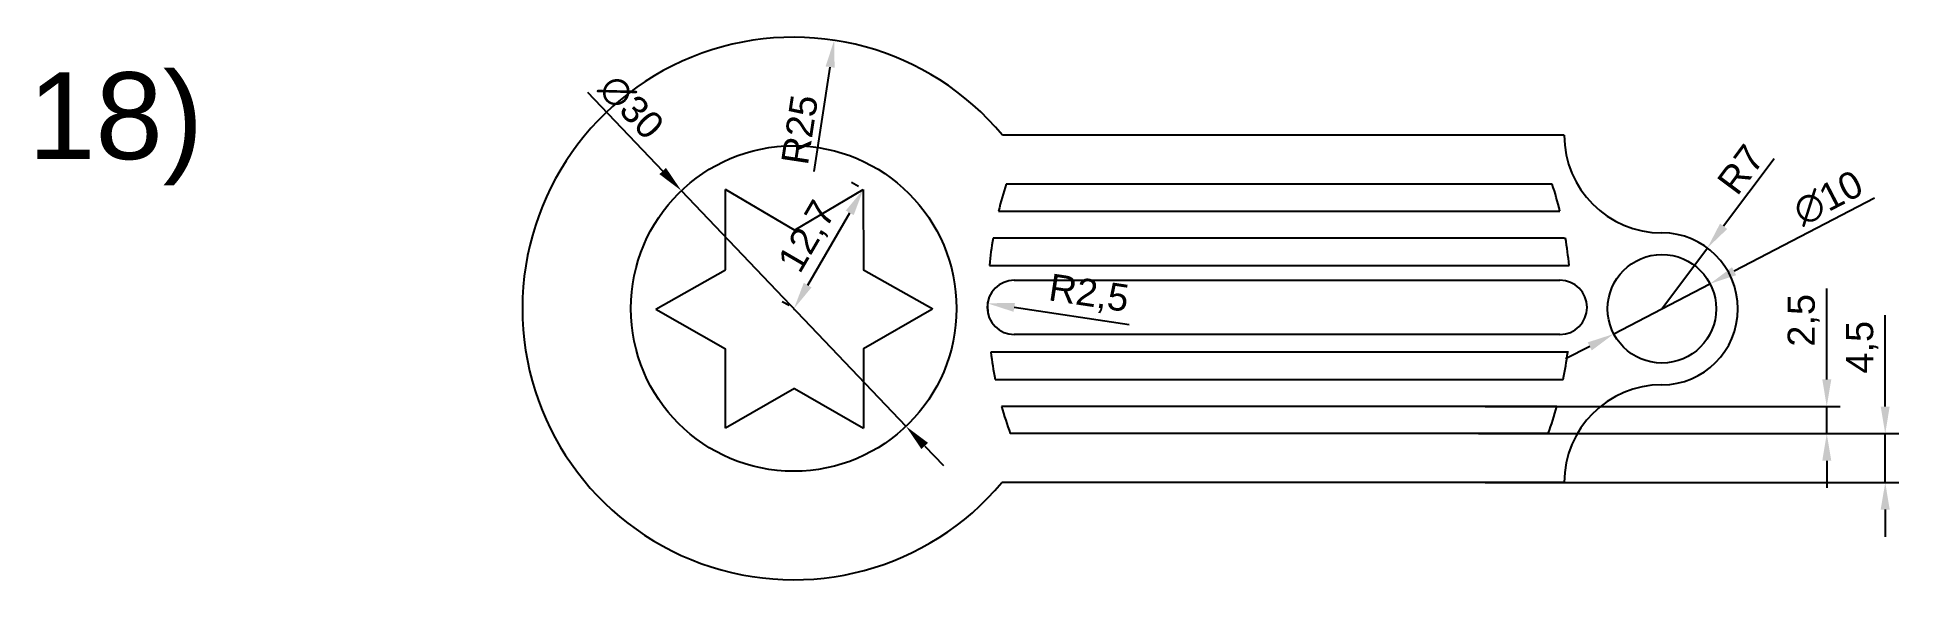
# Model space of a CAD drawing. Header units: millimetres. Extents: x 2466 to 2637, y 1259 to 1309.
import ezdxf

# ---------------------------------------------------------------- set-up
doc = ezdxf.new("R2010")
doc.units = ezdxf.units.MM
doc.styles.get("Standard").update_dxf_attribs({"font": 'arial.ttf'})
doc.dimstyles.new('ISO-25', dxfattribs={"dimtxt": 2.5, "dimasz": 2.5, "dimexe": 1.25, "dimexo": 0.625, "dimtad": 1, "dimtxsty": 'Standard', "dimcen": 2.5, "dimadec": 0, "dimazin": 0, "dimtfac": 1, "dimtmove": 0, "dimatfit": 3, "dimfxl": 1, "dimarcsym": 0})

# ---------------------------------------------------------------- blocks, each defined once
blk = doc.blocks.new('*D1')
at = {"color": 0, "lineweight": -2, "transparency": 16777216}
for p, q in [((2541.54, 1295.28), (2540.91, 1295.65)), ((2536.86, 1286.2), (2540.74, 1292.86)), ((2535.15, 1284.31), (2534.52, 1284.67))]:
    blk.add_line(p, q, dxfattribs=at)
at = {"color": 0, "transparency": 16777216}
for points in [[(2540.37, 1293.07), (2541.1, 1292.65), (2541.99, 1295.02)], [(2536.5, 1286.41), (2537.22, 1285.99), (2535.6, 1284.04)]]:
    blk.add_solid(points, dxfattribs=at)
at = {"layer": 'Defpoints', "color": 0, "transparency": 16777216}
for p in [(2541.99, 1295.02), (2542.08, 1294.97), (2535.69, 1283.99)]:
    blk.add_point(p, dxfattribs=at)
at = {"color": 0, "transparency": 16777216, "insert": (2536.96, 1290.6), "char_height": 2.5, "attachment_point": 5, "rotation": 59.7929}
blk.add_mtext('12,7', dxfattribs=at)
blk = doc.blocks.new('*D2')
at = {"color": 0, "lineweight": -2, "transparency": 16777216}
blk.add_line((2537.47, 1296.66), (2538.92, 1306.29), dxfattribs=at)
at = {"color": 0, "transparency": 16777216}
blk.add_solid([(2538.51, 1306.35), (2539.34, 1306.23), (2539.3, 1308.76)], dxfattribs=at)
at = {"layer": 'Defpoints', "color": 0, "transparency": 16777216}
for p in [(2539.3, 1308.76), (2535.57, 1284.04)]:
    blk.add_point(p, dxfattribs=at)
at = {"color": 0, "transparency": 16777216, "insert": (2536.13, 1300.52), "char_height": 2.5, "attachment_point": 5, "rotation": 81.4284}
blk.add_mtext('R25', dxfattribs=at)
blk = doc.blocks.new('*D3')
at = {"color": 0, "lineweight": -2, "transparency": 16777216}
for p, q in [((2516.57, 1303.98), (2523.5, 1296.71)), ((2545.92, 1273.18), (2525.22, 1294.9)), ((2547.64, 1271.37), (2549.37, 1269.57))]:
    blk.add_line(p, q, dxfattribs=at)
at = {"color": 0, "transparency": 16777216}
for points in [[(2523.8, 1297), (2523.2, 1296.42), (2525.22, 1294.9)], [(2547.95, 1271.66), (2547.34, 1271.09), (2545.92, 1273.18)]]:
    blk.add_solid(points, dxfattribs=at)
at = {"layer": 'Defpoints', "color": 0, "transparency": 16777216}
for p in [(2525.22, 1294.9), (2545.92, 1273.18)]:
    blk.add_point(p, dxfattribs=at)
at = {"color": 0, "transparency": 16777216, "insert": (2520.6, 1302.61), "char_height": 2.5, "attachment_point": 5, "rotation": 313.6248}
blk.add_mtext('∅30', dxfattribs=at)
blk = doc.blocks.new('*D6')
at = {"color": 0, "lineweight": -2, "transparency": 16777216}
blk.add_line((2566.49, 1282.55), (2555.9, 1284.15), dxfattribs=at)
at = {"color": 0, "transparency": 16777216}
blk.add_solid([(2555.96, 1284.56), (2555.83, 1283.74), (2553.42, 1284.52)], dxfattribs=at)
at = {"layer": 'Defpoints', "color": 0, "transparency": 16777216}
for p in [(2553.42, 1284.52), (2555.9, 1284.15)]:
    blk.add_point(p, dxfattribs=at)
at = {"color": 0, "transparency": 16777216, "insert": (2562.75, 1285.27), "char_height": 2.5, "attachment_point": 5, "rotation": 351.4286}
blk.add_mtext('R2,5', dxfattribs=at)
blk = doc.blocks.new('*D7')
at = {"color": 0, "lineweight": -2, "transparency": 16777216}
for p, q in [((2636.15, 1275.01), (2636.15, 1283.43)), ((2599.29, 1272.51), (2637.4, 1272.51)), ((2636.15, 1268.01), (2636.15, 1272.51)), ((2599.29, 1268.01), (2637.4, 1268.01)), ((2636.15, 1265.51), (2636.15, 1263.01))]:
    blk.add_line(p, q, dxfattribs=at)
at = {"color": 0, "transparency": 16777216}
for points in [[(2635.73, 1275.01), (2636.56, 1275.01), (2636.15, 1272.51)], [(2635.73, 1265.51), (2636.56, 1265.51), (2636.15, 1268.01)]]:
    blk.add_solid(points, dxfattribs=at)
at = {"layer": 'Defpoints', "color": 0, "transparency": 16777216}
for p in [(2598.67, 1272.51), (2636.15, 1272.51), (2598.67, 1268.01)]:
    blk.add_point(p, dxfattribs=at)
at = {"color": 0, "transparency": 16777216, "insert": (2634.02, 1280.47), "char_height": 2.5, "attachment_point": 5, "rotation": 90}
blk.add_mtext('4,5', dxfattribs=at)
blk = doc.blocks.new('*D8')
at = {"color": 0, "lineweight": -2, "transparency": 16777216}
for p, q in [((2630.76, 1277.51), (2630.76, 1285.88)), ((2599.29, 1275.01), (2632.01, 1275.01)), ((2630.76, 1272.51), (2630.76, 1275.01)), ((2599.29, 1272.51), (2632.01, 1272.51)), ((2630.76, 1270.01), (2630.76, 1267.51))]:
    blk.add_line(p, q, dxfattribs=at)
at = {"color": 0, "transparency": 16777216}
for points in [[(2630.35, 1277.51), (2631.18, 1277.51), (2630.76, 1275.01)], [(2630.35, 1270.01), (2631.18, 1270.01), (2630.76, 1272.51)]]:
    blk.add_solid(points, dxfattribs=at)
at = {"layer": 'Defpoints', "color": 0, "transparency": 16777216}
for p in [(2598.67, 1275.01), (2630.76, 1275.01), (2598.67, 1272.51)]:
    blk.add_point(p, dxfattribs=at)
at = {"color": 0, "transparency": 16777216, "insert": (2628.64, 1282.95), "char_height": 2.5, "attachment_point": 5, "rotation": 90}
blk.add_mtext('2,5', dxfattribs=at)
blk = doc.blocks.new('*D9')
at = {"color": 0, "lineweight": -2, "transparency": 16777216}
for p, q in [((2635.15, 1294.22), (2622.22, 1287.48)), ((2611.14, 1281.7), (2620, 1286.32)), ((2608.92, 1280.55), (2606.7, 1279.39))]:
    blk.add_line(p, q, dxfattribs=at)
at = {"color": 0, "transparency": 16777216}
for points in [[(2622.03, 1287.85), (2622.41, 1287.11), (2620, 1286.32)], [(2608.73, 1280.92), (2609.11, 1280.18), (2611.14, 1281.7)]]:
    blk.add_solid(points, dxfattribs=at)
at = {"layer": 'Defpoints', "color": 0, "transparency": 16777216}
for p in [(2620, 1286.32), (2611.14, 1281.7)]:
    blk.add_point(p, dxfattribs=at)
at = {"color": 0, "transparency": 16777216, "insert": (2630.89, 1294.22), "char_height": 2.5, "attachment_point": 5, "rotation": 27.5297}
blk.add_mtext('∅10', dxfattribs=at)
blk = doc.blocks.new('*D10')
at = {"color": 0, "lineweight": -2, "transparency": 16777216}
for p, q in [((2625.92, 1297.85), (2621.26, 1291.62)), ((2615.57, 1284.01), (2619.76, 1289.62))]:
    blk.add_line(p, q, dxfattribs=at)
at = {"color": 0, "transparency": 16777216}
blk.add_solid([(2620.93, 1291.87), (2621.59, 1291.37), (2619.76, 1289.62)], dxfattribs=at)
at = {"layer": 'Defpoints', "color": 0, "transparency": 16777216}
for p in [(2619.76, 1289.62), (2615.57, 1284.01)]:
    blk.add_point(p, dxfattribs=at)
at = {"color": 0, "transparency": 16777216, "insert": (2622.84, 1296.86), "char_height": 2.5, "attachment_point": 5, "rotation": 53.2128}
blk.add_mtext('R7', dxfattribs=at)

msp = doc.modelspace()

# ---------------------------------------------------------------- linework, layer by layer
for p, q in [((2606.571, 1300.014), (2554.804, 1300.014)), ((2605.468, 1295.514), (2555.155, 1295.514)), ((2535.63, 1291.256), (2529.285, 1295.003)), ((2529.29, 1287.603), (2529.285, 1295.003)), ((2535.63, 1291.256), (2541.985, 1295.003)), ((2541.985, 1295.003), (2541.99, 1287.59)), ((2554.451, 1293.014), (2606.172, 1293.014)), ((2606.569, 1290.514), (2553.938, 1290.514)), ((2606.569, 1290.514), (2606.686, 1290.514)), ((2522.876, 1283.993), (2529.29, 1287.603)), ((2548.389, 1283.991), (2541.99, 1287.59)), ((2553.606, 1288.014), (2607.017, 1288.014)), ((2555.896, 1286.648), (2606.176, 1286.648)), ((2522.876, 1283.993), (2529.295, 1280.329)), ((2535.627, 1283.883), (2535.689, 1283.991)), ((2541.995, 1280.345), (2548.31, 1283.991)), ((2606.176, 1281.648), (2555.896, 1281.648)), ((2529.3, 1273.015), (2529.295, 1280.329)), ((2541.995, 1280.345), (2542, 1273.015)), ((2606.975, 1280.014), (2553.728, 1280.014)), ((2535.65, 1276.681), (2529.3, 1273.015)), ((2535.65, 1276.681), (2542, 1273.015)), ((2554.138, 1277.514), (2606.485, 1277.514)), ((2605.89, 1275.014), (2554.733, 1275.014)), ((2605.89, 1275.014), (2597.968, 1275.014)), ((2605.099, 1272.514), (2555.524, 1272.514)), ((2598.669, 1272.514), (2605.099, 1272.514)), ((2606.571, 1268.014), (2554.756, 1268.014)), ((2606.571, 1268.014), (2598.669, 1268.014))]:
    msp.add_line(p, q)
for centre, radius in [((2535.571, 1284.043), 15), ((2615.571, 1284.014), 5)]:
    msp.add_circle(centre, radius)
for centre, radius, start, end in [((2535.571, 1284.043), 25, 39.70646, 320.12271), ((2615.571, 1300.014), 9, 180, 270), ((2589.269, 1284.558), 35.83, 162.19445, 166.34862), ((2571.354, 1284.558), 35.83, 13.65138, 17.80555), ((2589.269, 1284.558), 35.83, 170.43074, 174.46431), ((2571.354, 1284.558), 35.83, 5.53569, 9.56926), ((2615.571, 1284.014), 7, 270, 90), ((2555.896, 1284.148), 2.5, 90, 270), ((2606.176, 1284.148), 2.5, 270, 90), ((2589.269, 1284.558), 35.83, 179.91508, 181.48975), ((2589.269, 1284.558), 35.83, 187.28534, 191.33732), ((2571.354, 1284.558), 35.83, 348.66268, 352.71466), ((2615.571, 1268.014), 9, 90, 180), ((2589.269, 1284.558), 35.83, 195.4477, 199.64143), ((2571.354, 1284.558), 35.83, 340.35857, 344.5523)]:
    msp.add_arc(centre, radius, start, end)

# ---------------------------------------------------------------- texts
at = {"insert": (2465.016, 1305.808), "char_height": 8, "attachment_point": 1}
msp.add_mtext_dynamic_manual_height_columns('18)', width=70.55418, gutter_width=12.5, heights=[0], dxfattribs=at)

# ---------------------------------------------------------------- dimensions: what is measured, and where the dimension line sits
for center, mpoint, picture, middle in [((2535.571, 1284.043), (2539.297, 1308.763), '*D2', (2538.012, 1300.238)), ((2555.896, 1284.148), (2553.424, 1284.521), '*D6', (2562.429, 1283.164))]:
    dim = msp.add_radius_dim(center=center, mpoint=mpoint, dimstyle='ISO-25')
    dim.commit()
    dim.dimension.update_dxf_attribs({"geometry": picture, "text_midpoint": middle, "dimtype": 164})
for p1, p2, picture, middle in [((2545.92, 1273.184), (2525.222, 1294.901), '*D3', (2519.17, 1301.25)), ((2611.137, 1281.703), (2620.004, 1286.325), '*D9', (2631.802, 1292.474))]:
    dim = msp.add_diameter_dim_2p(p1=p1, p2=p2, dimstyle='ISO-25')
    dim.commit()
    dim.dimension.update_dxf_attribs({"geometry": picture, "text_midpoint": middle, "dimtype": 163})
dim = msp.add_radius_dim(center=(2615.571, 1284.014), mpoint=(2619.763, 1289.62), dimstyle='ISO-25')
dim.commit()
dim.dimension.update_dxf_attribs({"geometry": '*D10', "text_midpoint": (2622.837, 1296.862)})
dim = msp.add_aligned_dim(p1=(2535.689, 1283.991), p2=(2542.079, 1294.966), distance=0.1, dimstyle='ISO-25')
dim.commit()
dim.dimension.update_dxf_attribs({"geometry": '*D1', "text_midpoint": (2536.959, 1290.599)})
for base, p1, p2, picture, middle in [((2630.764, 1275.014), (2598.669, 1272.514), (2598.669, 1275.014), '*D8', (2628.637, 1282.945)), ((2636.147, 1272.514), (2598.669, 1268.014), (2598.669, 1272.514), '*D7', (2634.024, 1280.474))]:
    dim = msp.add_linear_dim(base=base, p1=p1, p2=p2, angle=90, dimstyle='ISO-25')
    dim.commit()
    dim.dimension.update_dxf_attribs({"geometry": picture, "text_midpoint": middle})

doc.saveas('drawing.dxf')
